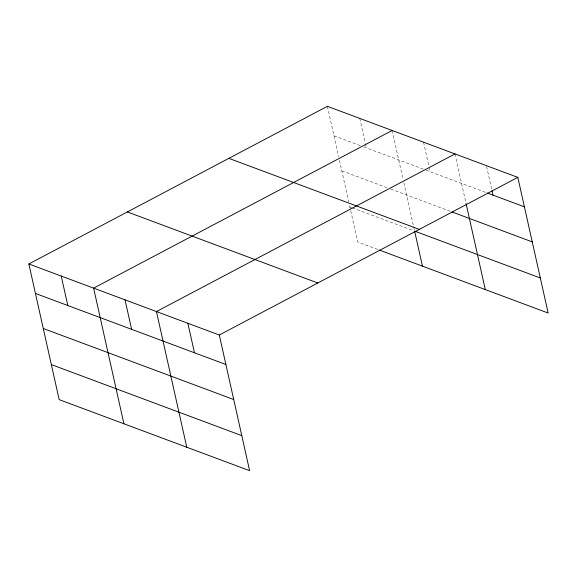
<?xml version="1.0" encoding="UTF-8"?>
<svg xmlns="http://www.w3.org/2000/svg" width="577" height="577" viewBox="0 0 577 577"><rect width="100%" height="100%" fill="white"/><g stroke="black" fill="none" stroke-linecap="round" stroke-linejoin="round"><path stroke-width="0.43" stroke-dasharray="2.88 2.16" d="M333.975 135.811L360.538 145.721M363.856 146.955L425.184 169.833M426.014 170.143L486.375 192.66M341.808 170.85L387.463 187.878M390.78 189.119L450.385 211.348M349.871 206.948L351.537 207.569M352.367 207.879L413.796 230.793M377.632 249.423L357.704 241.994L349.489 205.232M486.599 166.515L491.828 189.927M454.979 153.922L465.877 202.678M423.554 142.202L428.985 166.479M429.18 167.352L430.146 171.686M392.136 130.481L403.034 179.238M403.813 182.736L413.471 225.946M413.666 226.804L414.43 230.245M359.76 118.4L365.183 142.685M365.378 143.55L366.345 147.885M327.383 106.327L338.67 156.836M339.456 160.334L348.724 201.791"/><path stroke-width="0.87" d="M28.85 263.97L219.296 335.006L249.617 470.673L59.171 399.63L28.85 263.97L327.383 106.327L517.829 177.37L548.15 313.03L379.291 250.043M392.136 130.481L93.604 288.125L123.925 423.785M454.979 153.922L156.446 311.566L186.768 447.233M219.296 335.006L517.829 177.37M487.204 192.97L524.414 206.847M452.036 211.968L532.246 241.893M228.867 158.35L419.313 229.386M540.317 277.991L414.625 231.103L422.458 266.141M127.366 211.947L317.812 282.99M35.442 293.448L225.881 364.491M43.275 328.493L233.714 399.529M51.339 364.592L241.785 435.635M492.022 190.792L492.996 195.127M466.072 203.551L485.3 289.589M187.871 323.286L194.463 352.771M125.021 299.845L131.614 329.33M61.227 276.044L67.812 305.529"/></g></svg>
